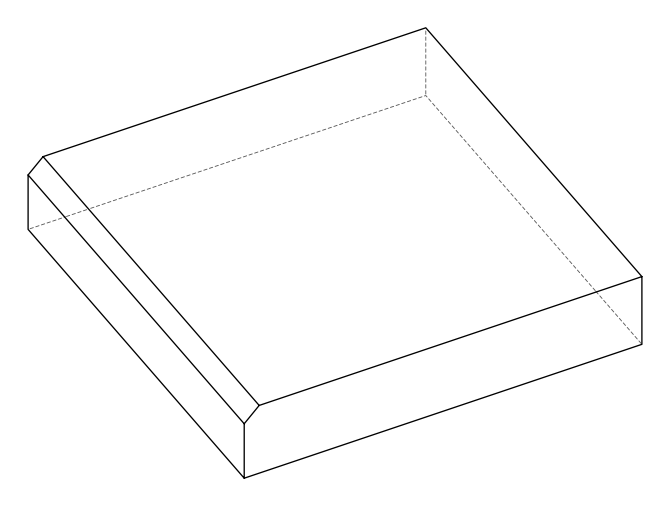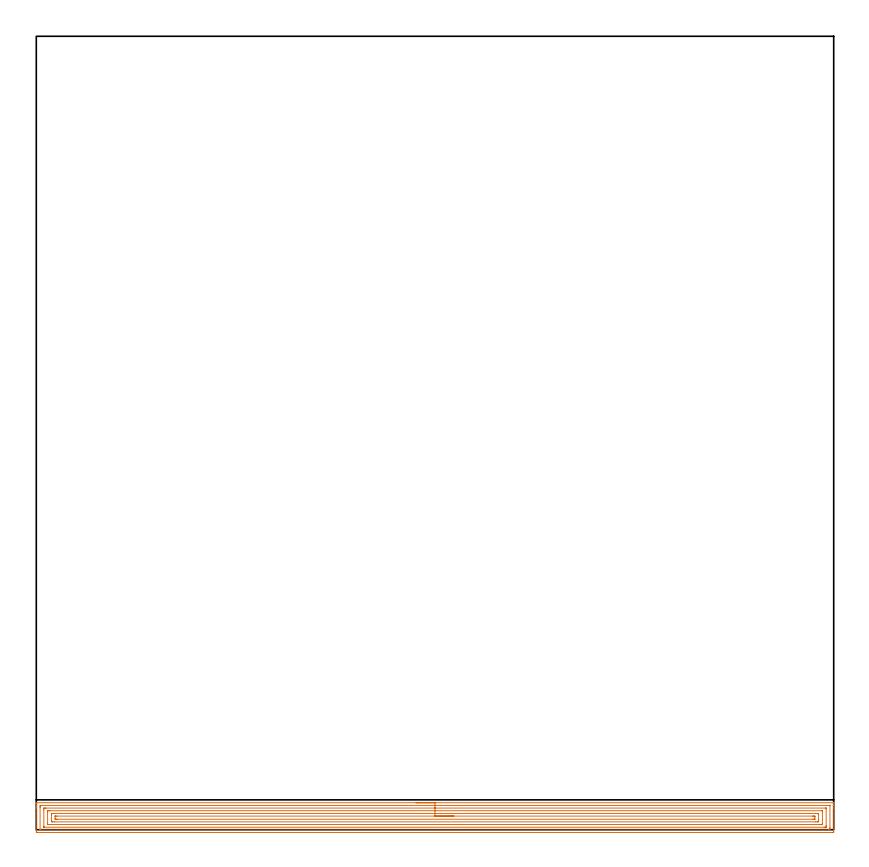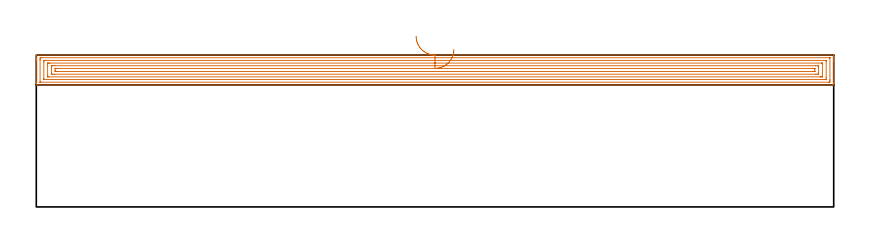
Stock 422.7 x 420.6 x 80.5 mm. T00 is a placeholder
(PLAN: 1 operations, 0 tool changes, 20.6 min)
(1 AREA_MILL | FG_CHAMFER_SURFACE | UGT0205_001 | 20.57 min | 52758 mm3)
(TOOL UGT0205_001 | Chamfer Mill 20 x 3 x 45 deg. | D20 FL50 Z2)
(OP 1 AREA_MILL)
G17 G21 G94 G90
T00 M6
G54
G17 G0 G90 X201.35 Y14.3 S1061 M3
G43 Z90.5 H0
G94 G1 X201.388 Z89.628 F250.
X201.502 Z88.763
X201.691 Z87.912
X201.953 Z87.08
X202.287 Z86.274
X202.69 Z85.5
X203.158 Z84.764
X203.69 Z84.072
X204.279 Z83.429
X204.922 Z82.839
X205.614 Z82.308
X206.35 Z81.84
X207.124 Z81.437
X207.93 Z81.103
X208.762 Z80.841
X209.614 Z80.652
X210.478 Z80.538
X211.35 Z80.5
X422.534
X422.69 Y14.294 Z80.493
X422.7 Y13.984 Z80.184
Y13.65 Z79.85
Y12.996 Z79.191
Y11.79 Z77.987
Y11.237 Z77.431
Y-0.196 Z66.001
Y-0.473 Z65.725
X422.695 Y-1.076 Z65.122
X422.69 Y-1.492 Z64.706
X422.514 Y-1.496 Z64.702
X422.087 Y-1.5 Z64.7
X0.613
X0.186 Y-1.496 Z64.702
X0.01 Y-1.492 Z64.706
X0.005 Y-1.076 Z65.122
X0. Y-0.472 Z65.725
Y11.237 Z77.431
Y11.79 Z77.987
Y12.117 Z78.313
Y12.669 Z78.865
Y12.996 Z79.191
Y13.985 Z80.185
X0.01 Y14.294 Z80.493
X0.166 Y14.3 Z80.5
X211.35
Y12.886 Z79.086
X420.302 Y12.885 Z79.085
X420.415
X420.663 Y12.88 Z79.08
X420.687 Y12.879 Z79.079
X420.691 Y12.862 Z79.062
X420.697 Y12.832 Z79.032
X420.699 Y12.801 Z79.001
X420.7 Y1.171 Z67.371
X420.698 Y0.683 Z66.883
X420.695 Y0.296 Z66.496
X420.682 Y-0.079 Z66.121
X420.302 Y-0.084 Z66.116
X420.189 Y-0.085 Z66.115
X2.398
X2.285
X2.037 Y-0.08 Z66.12
X2.013 Y-0.079 Z66.121
X2.008 Y-0.062 Z66.138
X2.003 Y-0.032 Z66.168
X2.001 Y-0.001 Z66.199
X2. Y11.63 Z77.83
X2.002 Y12.117 Z78.317
X2.005 Y12.504 Z78.704
X2.018 Y12.879 Z79.079
X2.398 Y12.884 Z79.084
X2.511 Y12.885 Z79.085
X211.35 Y12.886 Z79.086
Y11.472 Z77.672
X418.516 Y11.471 Z77.671
X418.595 Y11.47 Z77.67
X418.657 Y11.467 Z77.667
X418.69 Y11.464 Z77.664
X418.692 Y11.418 Z77.618
X418.697 Y11.237 Z77.437
X418.7 Y11.056 Z77.256
Y2.261 Z68.461
X418.696 Y1.563 Z67.763
X418.693 Y1.388 Z67.588
X418.685 Y1.335 Z67.535
X418.634 Y1.333 Z67.533
X418.516 Y1.331 Z67.531
X417.86 Y1.329 Z67.529
X417.623 Y1.328 Z67.528
X4.184 Y1.329 Z67.529
X4.105 Y1.33 Z67.53
X4.043 Y1.333 Z67.533
X4.01 Y1.336 Z67.536
X4.008 Y1.382 Z67.582
X4.003 Y1.563 Z67.763
X4. Y1.744 Z67.944
Y10.539 Z76.739
X4.004 Y11.237 Z77.437
X4.007 Y11.412 Z77.612
X4.015 Y11.465 Z77.665
X4.066 Y11.467 Z77.667
X4.184 Y11.469 Z77.669
X4.84 Y11.471 Z77.671
X5.077
X211.35 Y11.472 Z77.672
Y10.057 Z76.257
X416.143
X416.568 Y10.053 Z76.253
X416.658 Y10.05 Z76.25
X416.69 Y10.048 Z76.248
X416.693 Y10.004 Z76.204
X416.696 Y9.905 Z76.105
X416.7 Y9.508 Z75.708
Y3.322 Z69.522
X416.693 Y2.897 Z69.097
X416.69 Y2.791 Z68.991
X416.683 Y2.749 Z68.949
X416.62 Y2.748 Z68.948
X416.423 Y2.745 Z68.945
X415.837 Y2.743 Z68.943
X415.532
X6.558
X6.132 Y2.747 Z68.947
X6.042 Y2.75 Z68.95
X6.01 Y2.752 Z68.952
X6.007 Y2.796 Z68.996
X6.004 Y2.895 Z69.095
X6. Y3.292 Z69.492
Y9.478 Z75.678
X6.007 Y9.903 Z76.103
X6.01 Y10.009 Z76.209
X6.017 Y10.051 Z76.251
X6.08 Y10.052 Z76.252
X6.277 Y10.055 Z76.255
X6.863 Y10.057 Z76.257
X7.168
X211.35
Y8.643 Z74.843
X413.113
X414.007 Y8.642 Z74.842
X414.051 Y8.64 Z74.84
X414.69 Y8.599 Z74.799
X414.699 Y7.961 Z74.161
Y5.081 Z71.281
X414.697 Y4.445 Z70.645
X414.69 Y4.201 Z70.401
X414.093 Y4.16 Z70.36
X414.051 Y4.159 Z70.359
X413.203 Y4.157 Z70.357
X9.587
X8.693 Y4.158 Z70.358
X8.649 Y4.16 Z70.36
X8.01 Y4.201 Z70.401
X8.001 Y4.839 Z71.039
X8. Y7.719 Z73.919
X8.003 Y8.355 Z74.555
X8.01 Y8.599 Z74.799
X8.607 Y8.64 Z74.84
X8.649 Y8.641 Z74.841
X9.497 Y8.643 Z74.843
X211.35
Y7.229 Z73.429
X411.372
X411.871 Y7.228 Z73.428
X412.265 Y7.226 Z73.426
X412.658 Y7.222 Z73.422
X412.69 Y7.213 Z73.413
X412.694 Y7.173 Z73.373
X412.697 Y7.097 Z73.297
X412.699 Y6.983 Z73.183
X412.7 Y6.84 Z73.04
X412.699 Y5.746 Z71.946
X412.698 Y5.639 Z71.839
X412.694 Y5.586 Z71.786
X412.69 Y5.578 Z71.778
X412.685 Y5.575 Z71.775
X412.658 Y5.573 Z71.773
X412.265 Y5.571 Z71.771
X411.767
X11.328
X10.829 Y5.572 Z71.772
X10.435 Y5.574 Z71.774
X10.042 Y5.578 Z71.778
X10.01 Y5.587 Z71.787
X10.006 Y5.627 Z71.827
X10.003 Y5.703 Z71.903
X10.001 Y5.817 Z72.017
X10. Y5.96 Z72.16
X10.001 Y7.054 Z73.254
X10.002 Y7.161 Z73.361
X10.006 Y7.214 Z73.414
X10.01 Y7.222 Z73.422
X10.015 Y7.225 Z73.425
X10.042 Y7.227 Z73.427
X10.435 Y7.229 Z73.429
X10.933
X211.35
X212.222 Z73.467
X213.086 Z73.581
X213.938 Z73.77
X214.77 Z74.032
X215.576 Z74.366
X216.35 Z74.769
X217.086 Z75.237
X217.778 Z75.768
X218.421 Z76.358
X219.01 Z77.001
X219.542 Z77.693
X220.01 Z78.429
X220.413 Z79.203
X220.747 Z80.009
X221.009 Z80.841
X221.198 Z81.692
X221.312 Z82.557
X221.35 Z83.429
G0 Z90.5
M5
M2
